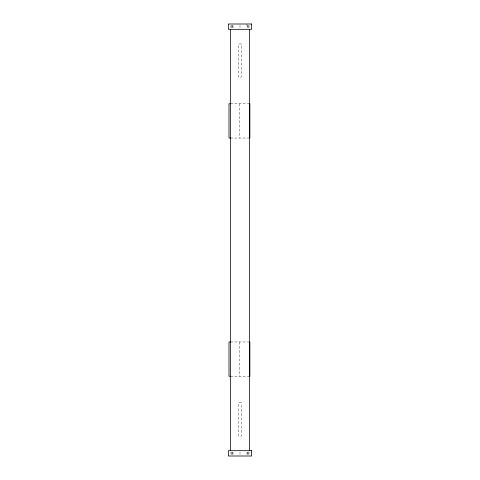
<?xml version="1.0" encoding="UTF-8"?>
<svg xmlns="http://www.w3.org/2000/svg" width="480" height="480" viewBox="0 0 480 480"><rect width="100%" height="100%" fill="white"/><g stroke="black" fill="none" stroke-linecap="round" stroke-linejoin="round"><path stroke-width="0.36" stroke-dasharray="2.4 1.8" d="M230.49 103.752L249.87 103.752M230.49 138.042L249.87 138.042M230.49 341.958L249.87 341.958M230.49 376.248L249.87 376.248M249.024 25.332L249.024 27.99M249.024 452.01L249.024 454.668M248.04 25.332L248.04 27.99M248.04 452.01L248.04 454.668M247.896 25.332L247.896 27.99M247.896 452.01L247.896 454.668M246.996 24L246.996 27.99M246.996 452.01L246.996 454.668M240 25.332L240 27.99M240 452.01L240 454.668M239.436 103.752L239.436 138.042M239.436 341.958L239.436 376.248M233.004 25.332L233.004 27.99M233.004 452.01L233.004 454.668M232.104 25.332L232.104 27.99M232.104 452.01L232.104 454.668M231.96 25.332L231.96 27.99M231.96 452.01L231.96 454.668M230.976 25.332L230.976 27.99M230.976 452.01L230.976 455.334M241.332 43.938L238.668 43.938L238.668 77.172L241.332 77.172L241.332 43.938M241.332 402.828L238.668 402.828L238.668 436.062L241.332 436.062L241.332 402.828"/><path stroke-width="0.72" d="M249.87 138.042L249.87 103.752M230.49 103.752L229.002 103.752L229.002 138.042L230.49 138.042M230.49 341.958L229.002 341.958L229.002 376.248L230.49 376.248M249.87 341.958L249.87 376.248M249.402 29.316L249.402 450.684M230.598 29.316L230.598 450.684M251.628 24L228.372 24L228.372 29.316L251.628 29.316L251.628 24M251.628 450.684L228.372 450.684L228.372 456L251.628 456L251.628 450.684"/></g></svg>
